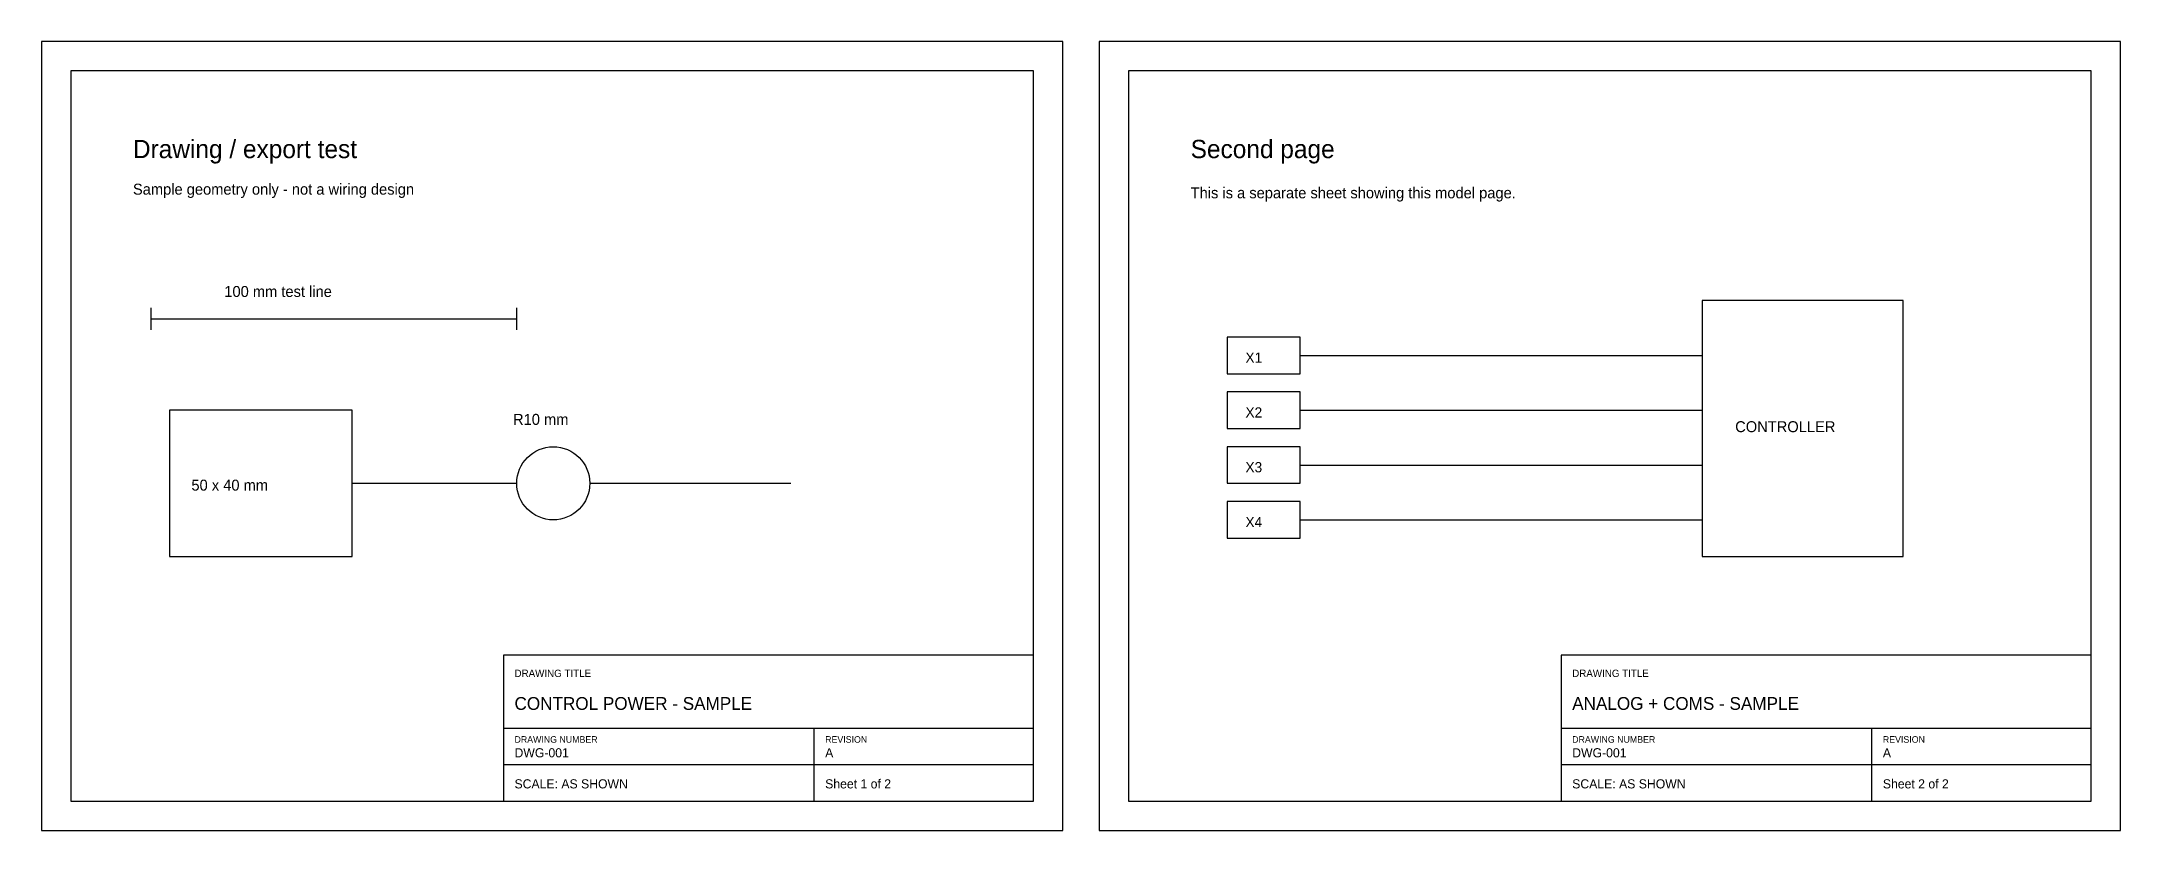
# Model space of a CAD drawing. Header units: millimetres. Extents: x 0 to 569, y 0 to 216.
import ezdxf

# ---------------------------------------------------------------- set-up
doc = ezdxf.new("R2010")
doc.units = ezdxf.units.MM
doc.layers.add('PAGE-EDGE', color=7, linetype='Continuous', plot=False)
doc.layers.add('PAGE-FRAME', color=7, linetype='Continuous')
doc.layers.add('SCHEMATIC', color=7, linetype='Continuous')

msp = doc.modelspace()

# ---------------------------------------------------------------- linework, layer by layer
at = {"layer": 'PAGE-EDGE'}
for p, q in [((279.4, 215.9), (0, 215.9)), ((0, 215.9), (0, 0)), ((279.4, 0), (279.4, 215.9)), ((568.8, 215.9), (289.4, 215.9)), ((289.4, 215.9), (289.4, 0)), ((568.8, 0), (568.8, 215.9)), ((0, 0), (279.4, 0)), ((289.4, 0), (568.8, 0))]:
    msp.add_line(p, q, dxfattribs=at)
at = {"layer": 'PAGE-FRAME'}
for p, q in [((271.4, 207.9), (8, 207.9)), ((8, 207.9), (8, 8)), ((271.4, 8), (271.4, 207.9)), ((560.8, 207.9), (297.4, 207.9)), ((297.4, 207.9), (297.4, 8)), ((560.8, 8), (560.8, 207.9)), ((271.4, 48), (126.4, 48)), ((126.4, 48), (126.4, 8)), ((271.4, 8), (271.4, 48)), ((560.8, 48), (415.8, 48)), ((415.8, 48), (415.8, 8)), ((560.8, 8), (560.8, 48)), ((126.4, 28), (271.4, 28)), ((211.4, 8), (211.4, 28)), ((415.8, 28), (560.8, 28)), ((500.8, 8), (500.8, 28)), ((126.4, 18), (271.4, 18)), ((415.8, 18), (560.8, 18)), ((8, 8), (271.4, 8)), ((126.4, 8), (271.4, 8)), ((297.4, 8), (560.8, 8)), ((415.8, 8), (560.8, 8))]:
    msp.add_line(p, q, dxfattribs=at)
at = {"layer": 'SCHEMATIC'}
for p, q in [((30, 137), (30, 143)), ((130, 137), (130, 143)), ((509.4, 145), (454.4, 145)), ((454.4, 145), (454.4, 75)), ((509.4, 75), (509.4, 145)), ((30, 140), (130, 140)), ((344.4, 135), (324.4, 135)), ((324.4, 135), (324.4, 125)), ((344.4, 125), (344.4, 135)), ((344.4, 130), (454.4, 130)), ((324.4, 125), (344.4, 125)), ((344.4, 120), (324.4, 120)), ((324.4, 120), (324.4, 110)), ((344.4, 110), (344.4, 120)), ((85, 115), (35, 115)), ((35, 115), (35, 75)), ((85, 75), (85, 115)), ((344.4, 115), (454.4, 115)), ((324.4, 110), (344.4, 110)), ((344.4, 105), (324.4, 105)), ((324.4, 105), (324.4, 95)), ((344.4, 95), (344.4, 105)), ((344.4, 100), (454.4, 100)), ((85, 95), (130, 95)), ((150, 95), (205, 95)), ((324.4, 95), (344.4, 95)), ((344.4, 90), (324.4, 90)), ((324.4, 90), (324.4, 80)), ((344.4, 80), (344.4, 90)), ((324.4, 80), (344.4, 80)), ((344.4, 85), (454.4, 85)), ((35, 75), (85, 75)), ((454.4, 75), (509.4, 75))]:
    msp.add_line(p, q, dxfattribs=at)
msp.add_circle((140, 95), 10, dxfattribs=at)

# ---------------------------------------------------------------- texts
at = {"layer": 'PAGE-FRAME'}
for s, height, p in [('DRAWING TITLE', 2, (129.4, 42)), ('DRAWING TITLE', 2, (418.8, 42)), ('CONTROL POWER - SAMPLE', 3.5, (129.4, 33)), ('ANALOG + COMS - SAMPLE', 3.5, (418.8, 33)), ('DRAWING NUMBER', 1.8, (129.4, 24)), ('REVISION', 1.8, (214.4, 24)), ('DRAWING NUMBER', 1.8, (418.8, 24)), ('REVISION', 1.8, (503.8, 24)), ('DWG-001', 2.5, (129.4, 20)), ('A', 2.5, (214.4, 20)), ('DWG-001', 2.5, (418.8, 20)), ('A', 2.5, (503.8, 20)), ('SCALE: AS SHOWN', 2.5, (129.4, 11.5)), ('Sheet 1 of 2', 2.5, (214.4, 11.5)), ('SCALE: AS SHOWN', 2.5, (418.8, 11.5)), ('Sheet 2 of 2', 2.5, (503.8, 11.5))]:
    msp.add_text(s, height=height, dxfattribs=at).set_placement(p)
at = {"layer": 'SCHEMATIC'}
for s, height, p in [('Drawing / export test', 5, (25, 184)), ('Second page', 5, (314.4, 184)), ('Sample geometry only - not a wiring design', 3, (25, 174)), ('This is a separate sheet showing this model page.', 3, (314.4, 173)), ('100 mm test line', 3, (50, 146)), ('X1', 2.8, (329.4, 128)), ('R10 mm', 3, (129, 111)), ('X2', 2.8, (329.4, 113)), ('CONTROLLER', 3, (463.4, 109)), ('X3', 2.8, (329.4, 98)), ('50 x 40 mm', 3, (41, 93)), ('X4', 2.8, (329.4, 83))]:
    msp.add_text(s, height=height, dxfattribs=at).set_placement(p)

doc.saveas('drawing.dxf')
